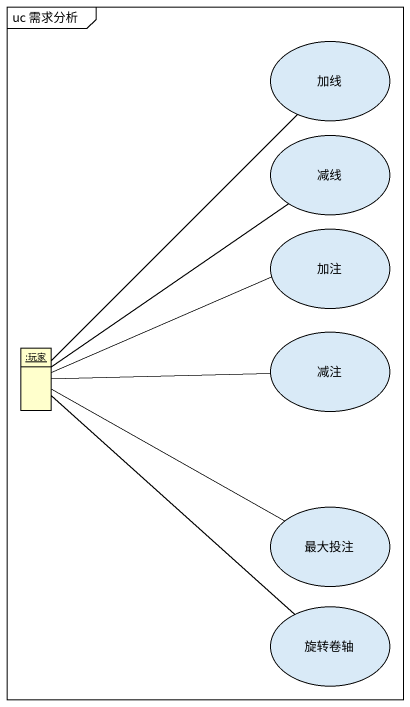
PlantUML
@startuml
mainframe uc 需求分析
allowmixing
hide circle
hide empty members
usecase 加线
usecase 减线
usecase 加注
object ":玩家" as 玩家
usecase 减注
usecase 最大投注
usecase 旋转卷轴
玩家 -up- 加线
玩家 -up- 减线
玩家 -right- 加注
玩家 -right- 减注
玩家 -right- 最大投注
玩家 -- 旋转卷轴
@enduml
